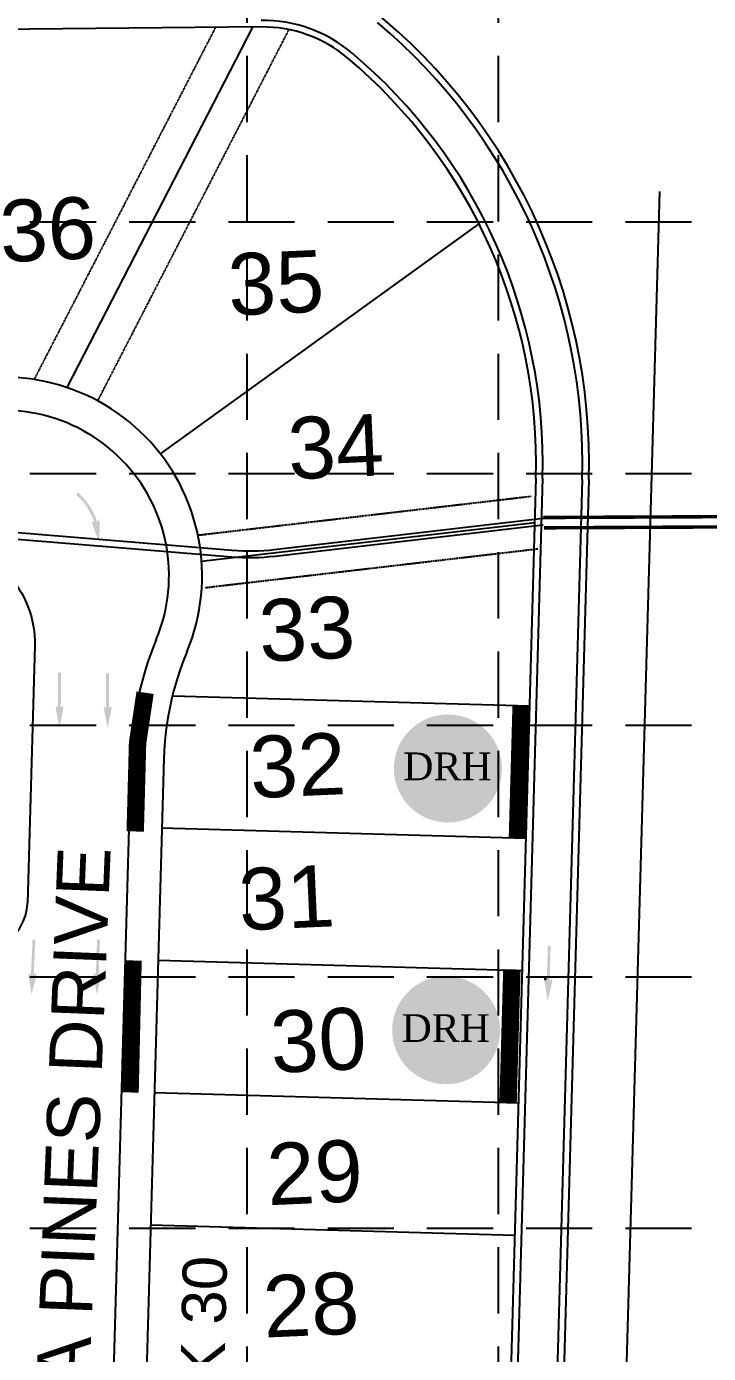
# Model space of a CAD drawing. Header units: feet. Extents: x 6037 to 11520, y 4436 to 7866.
# Drawn here: x 10243.1 to 10475, y 6963.9 to 7415 of the extents above; entities that cross this region are included whole.
import ezdxf
from ezdxf.enums import TextEntityAlignment as Align

# ---------------------------------------------------------------- set-up
doc = ezdxf.new("R2010")
doc.units = ezdxf.units.FT
doc.header["$LTSCALE"] = 0.4
doc.header["$MEASUREMENT"] = 0
doc.linetypes.add('DASHED2', pattern=[0.375, 0.25, -0.125])
doc.linetypes.add('HIDDEN', pattern=[0.375, 0.25, -0.125])
for name, color, linetype in [('1 BLOCK NUMBER', 7, 'Continuous'), ('1 DR HORTON LOT', 7, 'Continuous'), ('1 EROSION BLANKET', 84, 'Continuous'), ('1 LOT NUMBER', 7, 'Continuous'), ('1 STREET NAMES', 7, 'Continuous'), ('BASE', 7, 'Continuous'), ('ESMT', 7, 'DASHED2'), ('grid', 254, 'HIDDEN'), ('Level 1', 7, 'Continuous'), ('LOTLINE', 7, 'Continuous'), ('PAVING', 7, 'Continuous'), ('ROW', 7, 'Continuous'), ('STORM', 7, 'Continuous')]:
    doc.layers.add(name, color=color, linetype=linetype)
doc.styles.add('DRHorton', font='dutcheb.ttf')
doc.styles.get("Standard").update_dxf_attribs({"font": 'ARIAL.TTF'})

# ---------------------------------------------------------------- blocks, each defined once
blk = doc.blocks.new('DRHorton')
h = blk.add_hatch(color=1)
h.paths.add_polyline_path([(78.69822540696084, 25.78470422915278, 1), (40.43404856909645, 25.78470422915278, 1)])
h.paths.add_polyline_path([(42.32948281545312, 17.90510793809595), (76.50029822822269, 17.90510793809595), (76.50029822822269, 34.86907338622756), (42.32948281545312, 34.86907338622756)], flags=24)
at = {"layer": 'BASE', "color": 176, "style": 'DRHorton'}
blk.add_text('DRH', height=9.814143575853077, dxfattribs=at).set_placement((59.39083912051757, 21.64263810623019), align=Align.CENTER)

msp = doc.modelspace()

# ---------------------------------------------------------------- hatches: boundary and pattern name
at = {"layer": 'PAVING', "linetype": 'Continuous', "lineweight": 30}
h = msp.add_hatch(color=256, dxfattribs=at)
edge = h.paths.add_edge_path()
edge.add_line((10265.41156326074, 7245.822594423522), (10267.81333645766, 7239.695129459546))
edge.add_line((10267.81333645766, 7239.695129459547), (10267.97594265517, 7246.265178351956))
edge.add_line((10267.97594265518, 7246.265178351956), (10267.97742460798, 7246.265314414177))
edge.add_ellipse((10267.77056535796, 7246.593877821299), major_axis=(-0.1071662869757699, 0.6209400460948619), ratio=0.2857142857142859, start_angle=235.2730666666667, end_angle=377.1826722222223)
edge.add_line((10267.61577140904, 7247.178058494563), (10267.61211730711, 7247.177697734091))
edge.add_line((10267.6121173071, 7247.177697734091), (10267.16019150261, 7246.490316009377))
edge.add_line((10267.16019150261, 7246.490316009378), (10267.16926715447, 7246.498745497193))
edge.add_arc((10245.31032138288, 7239.382536420748), 22.98812610599941, 378.0327285306827, 408.4409979751272)
edge.add_line((10260.56043674328, 7256.583929435825), (10259.9184836943, 7255.859837630717))
edge.add_arc((10245.31032138288, 7239.382536420748), 22.02044189399945, 378.36519241957166, 408.4409979751272, ccw=False)
edge.add_line((10266.209209223, 7246.320572760598), (10266.2078371274, 7246.321267248999))
edge.add_line((10266.2078371274, 7246.321267248999), (10265.43309921532, 7246.812795822546))
edge.add_line((10265.43309921532, 7246.812795822547), (10265.43060385339, 7246.814505882615))
edge.add_ellipse((10265.48994773438, 7246.205670668633), major_axis=(-0.1071662869757699, 0.6209400460948619), ratio=0.2857142857142855, start_angle=345.5032805555555, end_angle=485.8315277777779)
edge.add_line((10265.40884844359, 7245.817345950776), (10265.41141602067, 7245.820882260185))
at = {"layer": 'PAVING'}
h = msp.add_hatch(color=256, dxfattribs=at)
edge = h.paths.add_edge_path()
edge.add_line((10253.20797915515, 7184.052640047297), (10253.76830531148, 7183.443365639398))
edge.add_line((10253.76830531148, 7183.443365639398), (10253.82336914142, 7195.352695178957))
edge.add_line((10253.82336914142, 7195.352695178957), (10254.79090555461, 7195.349527009767))
edge.add_line((10254.79090555461, 7195.349527009768), (10254.73604661048, 7183.440657082225))
edge.add_line((10254.73604661048, 7183.440657082225), (10255.42199071088, 7184.055066977692))
edge.add_line((10255.42199071089, 7184.055066977691), (10255.42368738602, 7184.056791146593))
edge.add_ellipse((10255.4659216238, 7183.446530314528), major_axis=(0.002925417946543836, 0.6301131611371903), ratio=0.2857142857142854, start_angle=-125.83152777777792, end_angle=14.496719444444523, ccw=False)
edge.add_line((10255.61016881224, 7183.076981976525), (10255.60825060318, 7183.077795615927))
edge.add_line((10255.60825060318, 7183.077795615927), (10254.25142949429, 7176.63681127891))
edge.add_line((10254.25142949429, 7176.636811278908), (10253.00199604932, 7183.09447030383))
edge.add_line((10253.00199604932, 7183.094470303831), (10253.00287510857, 7183.093684267771))
edge.add_ellipse((10253.15250593447, 7183.451951315872), major_axis=(0.002925417946543836, 0.6301131611371903), ratio=0.2857142857142855, start_angle=-17.182672222222322, end_angle=124.7269333333333, ccw=False)
edge.add_line((10253.20848578011, 7184.053694186639), (10253.20797915515, 7184.052640047296))
edge.add_line((10253.20797915515, 7184.052640047297), (10253.20797915515, 7184.052640047297))
edge.add_line((10253.20797915515, 7184.052640047297), (10253.20797915515, 7184.052640047297))
h = msp.add_hatch(color=256, dxfattribs=at)
edge = h.paths.add_edge_path()
edge.add_line((10269.57899373377, 7183.967204548928), (10270.14336944762, 7183.360587592169))
edge.add_line((10270.14336944762, 7183.360587592169), (10270.12780705348, 7195.270052056916))
edge.add_line((10270.12780705348, 7195.270052056916), (10271.09529915045, 7195.272964048938))
edge.add_line((10271.09529915046, 7195.272964048936), (10271.11040691662, 7183.363592059012))
edge.add_line((10271.11040691662, 7183.363592059015), (10271.79335633293, 7183.982036559875))
edge.add_line((10271.79335633293, 7183.982036559873), (10271.79491331553, 7183.984086873664))
edge.add_ellipse((10271.84074697439, 7183.374085816526), major_axis=(-0.0007919052636701623, 0.630119454385052), ratio=0.2857142857142859, start_angle=-125.83152777777792, end_angle=14.496719444444523, ccw=False)
edge.add_line((10271.98717175604, 7183.005394877107), (10271.9854267081, 7183.005811245099))
edge.add_line((10271.9854267081, 7183.005811245099), (10270.66645711624, 7176.557044070895))
edge.add_line((10270.66645711625, 7176.557044070896), (10269.3788283168, 7183.0073780048))
edge.add_line((10269.3788283168, 7183.007378004797), (10269.37982488973, 7183.006715566122))
edge.add_ellipse((10269.52733956104, 7183.365859107849), major_axis=(-0.0007919052636701623, 0.630119454385052), ratio=0.2857142857142859, start_angle=-17.182672222222322, end_angle=124.7269333333333, ccw=False)
edge.add_line((10269.57976852716, 7183.967921753387), (10269.57899373377, 7183.967204548929))
edge.add_line((10269.57899373377, 7183.967204548928), (10269.57899373377, 7183.967204548928))
edge.add_line((10269.57899373377, 7183.967204548928), (10269.57899373377, 7183.967204548928))
h = msp.add_hatch(color=256, dxfattribs=at)
edge = h.paths.add_edge_path()
edge.add_line((10244.04367229264, 7093.365826966245), (10244.57798671668, 7092.733548657769))
edge.add_line((10244.57798671668, 7092.733548657769), (10245.13167198587, 7104.630182630071))
edge.add_line((10245.13167198588, 7104.630182630071), (10246.09819237902, 7104.586421905669))
edge.add_line((10246.09819237903, 7104.586421905669), (10245.5447070116, 7092.690359956368))
edge.add_line((10245.5447070116, 7092.690359956368), (10246.25582793149, 7093.275475502754))
edge.add_line((10246.25582793149, 7093.275475502754), (10246.25757506213, 7093.277133191186))
edge.add_ellipse((10246.27421902008, 7092.665639125264), major_axis=(0.02930736041105634, 0.6294380291452075), ratio=0.2857142857142856, start_angle=-125.83152777777792, end_angle=14.496719444444523, ccw=False)
edge.add_line((10246.40286572896, 7092.290374885315), (10246.40094486353, 7092.291311519837))
edge.add_line((10246.40094486353, 7092.291311519835), (10244.77565677696, 7085.912761080821))
edge.add_line((10244.77565677696, 7085.912761080823), (10243.79773951145, 7092.417036511997))
edge.add_line((10243.79773951145, 7092.417036511995), (10243.79855810413, 7092.416236786201))
edge.add_ellipse((10243.96305928811, 7092.767924179047), major_axis=(0.02930736041105634, 0.6294380291452075), ratio=0.2857142857142856, start_angle=-17.182672222222322, end_angle=124.7269333333333, ccw=False)
edge.add_line((10244.04418660588, 7093.366795270305), (10244.04367229264, 7093.365826966246))
edge.add_line((10244.04367229264, 7093.365826966245), (10244.04367229264, 7093.365826966245))
edge.add_line((10244.04367229264, 7093.365826966245), (10244.04367229264, 7093.365826966245))
h = msp.add_hatch(color=256, dxfattribs=at)
edge = h.paths.add_edge_path()
edge.add_line((10266.12213583282, 7093.332623628974), (10266.66538885128, 7092.70704902691))
edge.add_line((10266.66538885128, 7092.707049026911), (10267.05863260057, 7104.609972600811))
edge.add_line((10267.05863260057, 7104.609972600811), (10268.02556660772, 7104.579746050839))
edge.add_line((10268.02556660772, 7104.579746050838), (10267.6318732145, 7092.676802540777))
edge.add_line((10267.6318732145, 7092.676802540778), (10268.33569846882, 7093.27150622728))
edge.add_line((10268.33569846882, 7093.27150622728), (10268.3373322482, 7093.273496570539))
edge.add_ellipse((10268.36220022834, 7092.662281716697), major_axis=(0.02083780704587572, 0.6297753089046763), ratio=0.2857142857142858, start_angle=-125.83152777777792, end_angle=14.496719444444523, ccw=False)
edge.add_line((10268.49588317434, 7092.288781923602), (10268.4941374835, 7092.289171865998))
edge.add_line((10268.4941374835, 7092.289171865998), (10266.95459634073, 7085.889531581985))
edge.add_line((10266.95459634073, 7085.889531581985), (10265.88908990231, 7092.380237164889))
edge.add_line((10265.88908990231, 7092.380237164889), (10265.89011814579, 7092.379600652454))
edge.add_ellipse((10266.04987371442, 7092.733469017963), major_axis=(0.02083780704587572, 0.6297753089046763), ratio=0.2857142857142858, start_angle=-17.182672222222322, end_angle=124.7269333333333, ccw=False)
edge.add_line((10266.12293796232, 7093.333377212035), (10266.12213583282, 7093.332623628975))
edge.add_line((10266.12213583282, 7093.332623628974), (10266.12213583282, 7093.332623628974))
edge.add_line((10266.12213583282, 7093.332623628974), (10266.12213583282, 7093.332623628974))
at = {"layer": 'PAVING', "linetype": 'Continuous', "lineweight": 30}
h = msp.add_hatch(color=256, dxfattribs=at)
edge = h.paths.add_edge_path()
edge.add_line((10421.67360685564, 7091.151163496856), (10420.97142014762, 7090.555068244129))
edge.add_line((10420.97142014762, 7090.55506824413), (10421.32598232842, 7102.459092566762))
edge.add_line((10421.32598232843, 7102.45909256676), (10420.35874045242, 7102.483561236348))
edge.add_line((10420.35874045242, 7102.483561236348), (10420.00419874792, 7090.584155732138))
edge.add_line((10420.00419874792, 7090.584155732138), (10419.45975352485, 7091.203595348547))
edge.add_line((10419.45975352485, 7091.203595348548), (10419.45823289009, 7091.204762915389))
edge.add_ellipse((10419.38712672578, 7090.604619483336), major_axis=(0.01878253547806577, 0.629839956075731), ratio=0.2857142857142856, start_angle=342.8173277777778, end_angle=484.7269333333335)
edge.add_line((10419.22852679478, 7090.250231667942), (10419.22872102397, 7090.251523419157))
edge.add_line((10419.22872102397, 7090.251523419158), (10420.31425210979, 7083.766436224853))
edge.add_line((10420.31425210979, 7083.766436224854), (10421.833150044, 7090.169328619913))
edge.add_line((10421.833150044, 7090.169328619912), (10421.8345743206, 7090.167916923883))
edge.add_ellipse((10421.69967323574, 7090.540978477513), major_axis=(0.01878253547806577, 0.629839956075731), ratio=0.2857142857142856, start_angle=234.1684722222222, end_angle=374.4967194444445)
edge.add_line((10421.67281079617, 7091.152108924582), (10421.67360685564, 7091.151163496856))
edge.add_line((10421.67360685564, 7091.151163496856), (10421.67360685564, 7091.151163496856))

# ---------------------------------------------------------------- linework, layer by layer
at = {"layer": '1 EROSION BLANKET', "color": 5, "const_width": 1.184436}
for points in [[(10550.50177575838, 7248.714142251076), (10418.80329373191, 7248.072518691986), (10418.80329373191, 7248.072518691986)], [(10550.75632122815, 7245.217969071802), (10419.05783920169, 7244.576345512714), (10419.05783920169, 7244.576345512714)]]:
    msp.add_lwpolyline(points, dxfattribs=at)
at = {"layer": '1 EROSION BLANKET'}
for points, const_width in [([(10280.04281738328, 7141.344920503428), (10280.84020222548, 7171.395597473353), (10283.39721628191, 7188.517416577038)], 5.922179999999999), ([(10411.284033427, 7184.041515388633), (10410.0180704735, 7139.074572261787)], 5.922179999999999), ([(10278.27998722047, 7052.61208595945), (10279.30045781005, 7097.478673026209)], 5.92), ([(10408.13969221738, 7094.460186873872), (10406.84297433034, 7049.212591616521)], 5.92)]:
    msp.add_lwpolyline(points, dxfattribs=dict(at, const_width=const_width))
at = {"layer": 'ESMT'}
for p, q in [((10307.31518467104, 7414.692351043301), (10245.64129635341, 7295.003342187474)), ((10332.25490502786, 7413.961628779185), (10267.22866325938, 7287.766789456189)), ((10414.85515277394, 7255.224163576329), (10301.5844184971, 7242.010168408759)), ((10416.94124873458, 7237.341946230954), (10303.67051445774, 7224.127951063383))]:
    msp.add_line(p, q, dxfattribs=at)
at = {"layer": 'grid', "color": 252, "linetype": 'DASHED2', "ltscale": 225}
for p, q in [((10317.98786138487, 7776.262776025897), (10317.98786138487, 4782.138120711477)), ((10403.52348638474, 7776.262776025897), (10403.52348638474, 4782.138120711477)), ((6126.742236390926, 7348.584651026515), (11429.95098638326, 7348.584651026515)), ((6126.742236390926, 7263.049026026638), (11429.95098638326, 7263.049026026638)), ((6126.742236390926, 7177.513401026762), (11429.95098638326, 7177.513401026762)), ((6126.742236390926, 7091.977776026886), (11429.95098638326, 7091.977776026886)), ((6126.742236390926, 7006.442151027009), (11429.95098638326, 7006.442151027009))]:
    msp.add_line(p, q, dxfattribs=at)
at = {"layer": 'Level 1', "flags": 128}
msp.add_lwpolyline([(10321.27513417144, 4831.404891297861), (10431.332617567, 6397.654341089515), (10458.47629518932, 7358.893610344456)], dxfattribs=at)
at = {"layer": 'LOTLINE'}
for p, q in [((10256.88285950074, 7292.254296111296), (10320.04002037242, 7414.821736645396)), ((10396.95043858105, 7347.954937975222), (10288.53919780175, 7269.785181406867)), ((10415.89820075426, 7246.283054903639), (10302.62746647742, 7233.069059736072)), ((10414.13735013234, 7183.924912809538), (10292.67660274398, 7187.354655088187)), ((10412.86681625836, 7138.934283291299), (10289.14259629729, 7142.42799852005)), ((10411.59639479535, 7093.9436587571), (10287.8720624233, 7097.437369001811)), ((10410.32597831639, 7048.952921811919), (10286.6016409603, 7052.446744467614)), ((10409.0554444424, 7003.962292293681), (10285.3312194973, 7007.456119933415))]:
    msp.add_line(p, q, dxfattribs=at)
at = {"layer": 'PAVING'}
for p, q in [((10418.57688816415, 7261.418000096921), (10398.7032628457, 6557.633150244928)), ((10432.07407832949, 7261.03686359062), (10412.20045301104, 6557.252013738626)), ((10245.87159705596, 7204.595849170872), (10243.39714518122, 7116.968065358802)), ((10278.5642591004, 7166.44825211137), (10261.48182949425, 6561.508038080596))]:
    msp.add_line(p, q, dxfattribs=at)
for centre, radius, start, end in [((10323.34152877565, 7369.8444788575), 47.25899639999881, 49.89807986450505, 90.58280835354272), ((10236.36482092702, 7266.563342958931), 195.7872707999951, 358.382499508423, 49.89807986450505), ((10236.36482092702, 7266.563342958931), 182.2847003999954, 358.382499508423, 49.89807986450505), ((10235.28404120168, 7228.289682036426), 56.26070999999859, 337.3430297270926, 111.6222781348761), ((10391.04085737595, 7163.272594877802), 112.5214199999972, 157.3430297270926, 178.382097934268), ((10227.08804039709, 7117.428605306666), 16.31560589999959, 286.4833268979345, 358.382499508423)]:
    msp.add_arc(centre, radius, start, end, dxfattribs=at)
at = {"layer": 'PAVING', "extrusion": (0, 0, -1)}
msp.add_arc((-10212.12862164331, 7205.548690441388), 33.75642599999915, 89.41719164663336, 181.6175004908947, dxfattribs=at)
at = {"layer": 'PAVING', "linetype": 'Continuous', "lineweight": 30}
msp.add_point((10419.45975352485, 7091.203595348539), dxfattribs=at)
at = {"layer": 'ROW'}
for p, q in [((10322.88370565742, 7414.850730254409), (9748.599745277794, 7409.008921881521)), ((10416.32734239125, 7261.481491910827), (10396.45370897054, 6557.696688351444)), ((10434.32356972273, 7260.973322328817), (10414.44993630202, 6557.188518769433)), ((10289.8118837013, 7166.131110008098), (10272.72948900948, 6561.190403580194))]:
    msp.add_line(p, q, dxfattribs=at)
for centre, radius, start, end in [((10236.36482092702, 7266.563342958931), 198.037699199995, 358.382498339649, 52.92198167297946), ((10323.34152877565, 7369.844478857498), 45.00856799999887, 49.89807889521003, 90.58280667299213), ((10236.36482092702, 7266.563342958931), 180.0342719999955, 358.382498339649, 49.89807889521003), ((10235.28404120168, 7228.289682036426), 67.5128519999983, 337.3430288952105, 111.6222761174408), ((10391.04085737595, 7163.272594877802), 101.2692779999975, 157.3430288952106, 178.382498339649)]:
    msp.add_arc(centre, radius, start, end, dxfattribs=at)
at = {"layer": 'STORM', "color": 5, "flags": 128}
for points in [[(10418.78778017421, 7247.713957099191), (10327.33267178214, 7237.083963980785), (10327.33266790434, 7237.083965173191, -0.04971640161259128), (10313.04894021574, 7236.844221855099), (10313.04894977299, 7236.844305830888), (10202.89980786623, 7245.959802338681), (10202.89984966812, 7245.959761480754, -0.08469942925993994), (10166.60734337797, 7255.287222118912), (10166.70049226009, 7255.240264969489), (10161.20995496951, 7258.335270952723)], [(10418.71523582344, 7245.434509624707), (10418.71523582344, 7245.434509624707), (10327.59343160768, 7234.848695553088, -0.04971640161259128), (10312.86333742882, 7234.601460256308), (10312.8634333458, 7234.601462288167), (10202.71429143904, 7243.716958795962), (10202.71424764232, 7243.716999818973, -0.08469942925993994), (10165.68855940701, 7253.23289400531), (10165.59541052489, 7253.279851154733), (10163.32841475344, 7254.557752589873)]]:
    msp.add_lwpolyline(points, format="xyb", dxfattribs=at)

# ---------------------------------------------------------------- block references
at = {"layer": '1 DR HORTON LOT', "xscale": 0.9600000000000364, "yscale": 0.9600000000000364, "zscale": 0.96}
for p in [(10329.20138905728, 7137.999301377504), (10328.61450631806, 7049.02556031632)]:
    msp.add_blockref('DRHorton', p, dxfattribs=at)

# ---------------------------------------------------------------- texts
at = {"layer": '1 BLOCK NUMBER'}
msp.add_text('BLOCK 30', height=15, rotation=88.7469105903436, dxfattribs=at).set_placement((10301.59044231788, 6896.917975664655), align=Align.MIDDLE_LEFT)
at = {"layer": '1 LOT NUMBER', "color": 7}
for s, p in [('36', (10233.97324992281, 7345.341459829653)), ('35', (10311.5738346115, 7327.202997436012)), ('34', (10331.92553190228, 7271.500633169024)), ('33', (10322.10311231932, 7209.559509177983)), ('32', (10319.00879972174, 7163.124382376162)), ('31', (10315.21882566757, 7118.180519696194)), ('30', (10326.04041496298, 7069.73766937202)), ('29', (10324.76999349998, 7024.747044837821)), ('28', (10323.49945962599, 6979.756415319583))]:
    msp.add_text(s, height=21, rotation=2.538698339650963, dxfattribs=at).set_placement(p, align=Align.MIDDLE_LEFT)
at = {"layer": '1 STREET NAMES', "color": 7}
msp.add_text('SEA PINES DRIVE', height=18, rotation=87.70669556188251, dxfattribs=at).set_placement((10254.05324963934, 6919.643771812444), align=Align.MIDDLE_LEFT)

doc.saveas('drawing.dxf')
